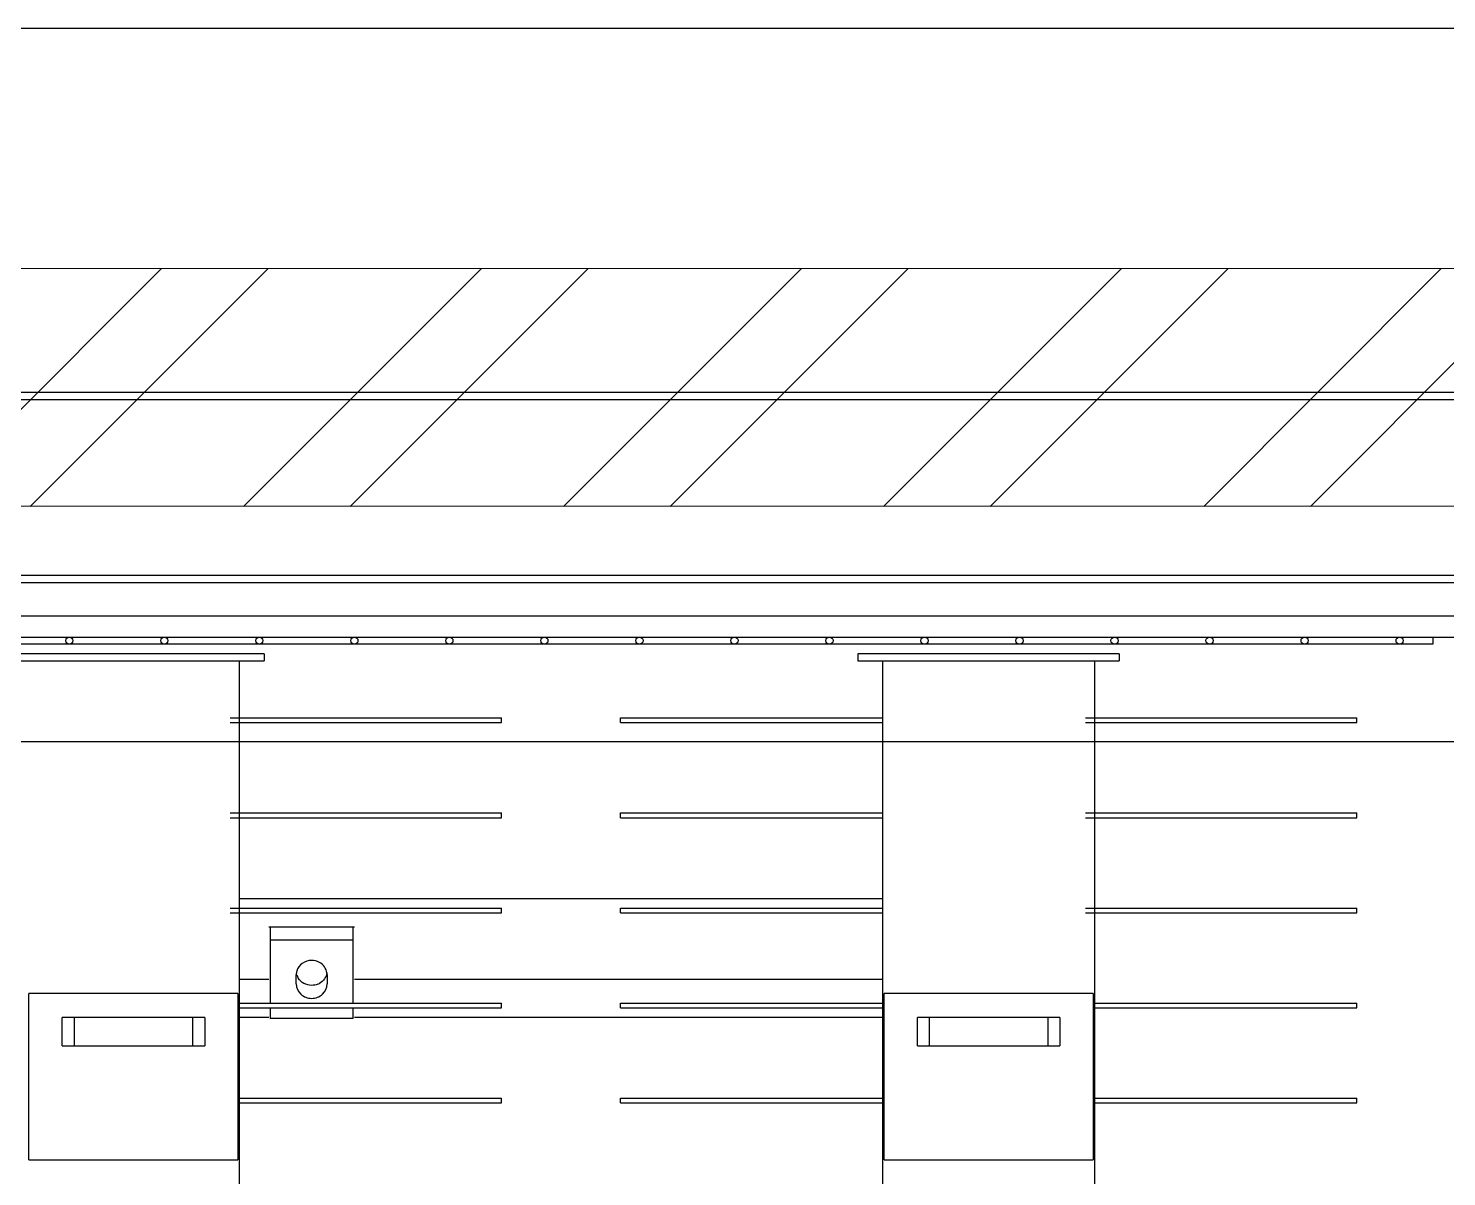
# Model space of a CAD drawing. Header units: millimetres. Extents: x 32496 to 166256, y 3504 to 23939.
# Drawn here: x 97843 to 98440, y 8375 to 8858 of the extents above; entities that cross this region are included whole.
import ezdxf

# ---------------------------------------------------------------- set-up
doc = ezdxf.new("R2010")
doc.units = ezdxf.units.MM
doc.layers.get('0').update_dxf_attribs({"lineweight": 35})
for name, color, linetype in [('FG-S80-40-922_5_0', 7, 'Continuous'), ('S04S0230_0', 7, 'Continuous'), ('YBM-26-03_3_MIR_0', 7, 'Continuous'), ('变压器模型_1__0', 7, 'Continuous')]:
    doc.layers.add(name, color=color, linetype=linetype)

# ---------------------------------------------------------------- blocks, each defined once
blk = doc.blocks.new('etryt5rte')
at = {"color": 2, "lineweight": -3}
for p, q in [((76194.75, -53517.2), (63702.7, -53517.2)), ((76094.75, -53617.2), (63802.7, -53619.51)), ((75994.75, -53717.2), (63902.7, -53719.51)), ((75894.64, -53817.41), (64002.7, -53817.41))]:
    blk.add_line(p, q, dxfattribs=at)
at = {"color": 2}
for p, q in [((69701.82, -53718.4), (69801.84, -53618.38)), ((69746.73, -53718.4), (69846.75, -53618.38)), ((69836.55, -53718.38), (69936.57, -53618.36)), ((69881.46, -53718.37), (69981.48, -53618.35)), ((69971.28, -53718.35), (70071.3, -53618.33)), ((70016.19, -53718.34), (70116.21, -53618.33)), ((70106.01, -53718.33), (70206.03, -53618.31)), ((70150.92, -53718.32), (70250.93, -53618.3)), ((70240.74, -53718.3), (70340.75, -53618.28)), ((70285.65, -53718.29), (70385.66, -53618.28))]:
    blk.add_line(p, q, dxfattribs=at)
blk = doc.blocks.new('gtrytrgtrr')
at = {"layer": 'FG-S80-40-922_5_0', "color": 9, "linetype": 'Continuous'}
blk.add_line((65824.26, -72465.29), (66746.76, -72465.29), dxfattribs=at)
at = {"layer": 'FG-S80-40-922_5_0', "color": 7, "linetype": 'Continuous'}
blk.add_line((65824.26, -72474.29), (66746.76, -72474.29), dxfattribs=at)
at = {"layer": 'S04S0230_0', "color": 7, "linetype": 'Continuous'}
for p, q in [((60350.26, -72371.29), (72186.26, -72371.29)), ((60350.26, -72451.29), (72186.26, -72451.29))]:
    blk.add_line(p, q, dxfattribs=at)
at = {"layer": 'S04S0230_0', "color": 9, "linetype": 'Continuous'}
for p, q in [((60350.26, -72374.29), (72186.26, -72374.29)), ((60350.26, -72448.29), (72186.26, -72448.29))]:
    blk.add_line(p, q, dxfattribs=at)
at = {"layer": 'YBM-26-03_3_MIR_0', "color": 7, "linetype": 'Continuous'}
for p, q in [((66657.26, -72474.29), (66657.26, -72477.29)), ((66657.26, -72477.29), (65908.26, -72477.29))]:
    blk.add_line(p, q, dxfattribs=at)
for centre in [(66083.26, -72475.79), (66123.26, -72475.79), (66163.26, -72475.79), (66203.26, -72475.79), (66243.26, -72475.79), (66283.26, -72475.79), (66323.26, -72475.79), (66363.26, -72475.79), (66403.26, -72475.79), (66443.26, -72475.79), (66483.26, -72475.79), (66523.26, -72475.79), (66563.26, -72475.79), (66603.26, -72475.79), (66643.26, -72475.79)]:
    blk.add_circle(centre, 1.5, dxfattribs=at)
at = {"layer": '变压器模型_1__0', "color": 6, "linetype": 'Continuous'}
for p, q in [((66165.26, -72481.29), (66055.26, -72481.29)), ((66165.26, -72481.29), (66165.26, -72484.29)), ((66415.26, -72481.29), (66415.26, -72484.29)), ((66525.26, -72481.29), (66415.26, -72481.29)), ((66525.26, -72481.29), (66525.26, -72484.29)), ((66055.26, -72484.29), (66165.26, -72484.29)), ((66154.76, -72484.29), (66154.76, -72983.29)), ((66415.26, -72484.29), (66525.26, -72484.29)), ((66425.76, -72903.85), (66425.76, -72484.29)), ((66514.76, -72484.29), (66514.76, -72856.4)), ((66151.01, -72508.29), (66265.26, -72508.29)), ((66151.01, -72510.29), (66265.26, -72510.29)), ((66265.26, -72510.29), (66265.26, -72508.29)), ((66315.26, -72510.29), (66315.26, -72508.29)), ((66315.26, -72508.29), (66425.76, -72508.29)), ((66315.26, -72510.29), (66425.76, -72510.29)), ((66511.01, -72508.29), (66625.26, -72508.29)), ((66511.01, -72510.29), (66625.26, -72510.29)), ((66625.26, -72510.29), (66625.26, -72508.29)), ((66151.01, -72548.29), (66265.26, -72548.29)), ((66151.01, -72550.29), (66265.26, -72550.29)), ((66265.26, -72550.29), (66265.26, -72548.29)), ((66315.26, -72550.29), (66315.26, -72548.29)), ((66315.26, -72548.29), (66425.76, -72548.29)), ((66315.26, -72550.29), (66425.76, -72550.29)), ((66511.01, -72548.29), (66625.26, -72548.29)), ((66511.01, -72550.29), (66625.26, -72550.29)), ((66625.26, -72550.29), (66625.26, -72548.29)), ((66151.01, -72588.29), (66265.26, -72588.29)), ((66154.76, -72584.29), (66425.76, -72584.29)), ((66265.26, -72590.29), (66265.26, -72588.29)), ((66315.26, -72590.29), (66315.26, -72588.29)), ((66315.26, -72588.29), (66425.76, -72588.29)), ((66511.01, -72588.29), (66625.26, -72588.29)), ((66625.26, -72590.29), (66625.26, -72588.29)), ((66151.01, -72590.29), (66265.26, -72590.29)), ((66315.26, -72590.29), (66425.76, -72590.29)), ((66511.01, -72590.29), (66625.26, -72590.29)), ((66203.26, -72596.29), (66167.26, -72596.29)), ((66167.76, -72596.4), (66167.76, -72628.29)), ((66202.76, -72628.29), (66202.76, -72596.4)), ((66202.76, -72601.87), (66167.76, -72601.87)), ((66178.76, -72620.2), (66178.76, -72616.44)), ((66191.76, -72616.44), (66191.76, -72620.2)), ((66066.27, -72694.29), (66066.27, -72624.29)), ((66154.26, -72624.29), (66066.27, -72624.29)), ((66154.26, -72624.29), (66154.26, -72694.29)), ((66426.27, -72694.29), (66426.27, -72624.29)), ((66514.26, -72624.29), (66426.27, -72624.29)), ((66514.26, -72624.29), (66514.26, -72694.29)), ((66154.76, -72628.29), (66265.26, -72628.29)), ((66154.76, -72630.29), (66265.26, -72630.29)), ((66167.76, -72630.29), (66167.76, -72634.76)), ((66202.76, -72634.76), (66202.76, -72630.29)), ((66265.26, -72630.29), (66265.26, -72628.29)), ((66315.26, -72630.29), (66315.26, -72628.29)), ((66315.26, -72628.29), (66425.76, -72628.29)), ((66315.26, -72630.29), (66425.76, -72630.29)), ((66514.76, -72628.29), (66625.26, -72628.29)), ((66514.76, -72630.29), (66625.26, -72630.29)), ((66625.26, -72630.29), (66625.26, -72628.29)), ((66080.26, -72646.29), (66080.26, -72634.29)), ((66140.26, -72634.29), (66080.26, -72634.29)), ((66140.26, -72634.29), (66140.26, -72646.29)), ((66167.26, -72634.29), (66154.76, -72634.29)), ((66202.76, -72634.76), (66167.76, -72634.76)), ((66425.76, -72634.29), (66203.26, -72634.29)), ((66440.26, -72646.29), (66440.26, -72634.29)), ((66500.26, -72634.29), (66440.26, -72634.29)), ((66500.26, -72634.29), (66500.26, -72646.29)), ((66080.26, -72646.29), (66140.26, -72646.29)), ((66440.26, -72646.29), (66500.26, -72646.29)), ((66154.76, -72668.29), (66265.26, -72668.29)), ((66154.76, -72670.29), (66265.26, -72670.29)), ((66265.26, -72670.29), (66265.26, -72668.29)), ((66315.26, -72670.29), (66315.26, -72668.29)), ((66315.26, -72668.29), (66425.76, -72668.29)), ((66315.26, -72670.29), (66425.76, -72670.29)), ((66514.76, -72668.29), (66625.26, -72668.29)), ((66514.76, -72670.29), (66625.26, -72670.29)), ((66625.26, -72670.29), (66625.26, -72668.29)), ((66066.27, -72694.29), (66154.26, -72694.29)), ((66426.27, -72694.29), (66514.26, -72694.29))]:
    blk.add_line(p, q, dxfattribs=at)
at = {"layer": '变压器模型_1__0', "color": 9, "linetype": 'Continuous'}
for p, q in [((66154.76, -72618.29), (66167.26, -72618.29)), ((66203.26, -72618.29), (66425.76, -72618.29)), ((66085.26, -72634.29), (66085.26, -72646.29)), ((66135.26, -72646.29), (66135.26, -72634.29)), ((66445.26, -72634.29), (66445.26, -72646.29)), ((66495.26, -72646.29), (66495.26, -72634.29))]:
    blk.add_line(p, q, dxfattribs=at)
at = {"layer": '变压器模型_1__0', "color": 6, "linetype": 'Continuous'}
for centre, radius, start, end in [((66184.41, -72616.44), 5.65, 170.96965, 179.94742), ((66184.66, -72616.48), 5.9, 163.43872, 170.98608), ((66184.75, -72614.66), 6, 196.56063, 211.51294), ((66186.11, -72616.44), 5.65, 0.05255, 9.02993), ((66185.35, -72614.15), 6.66, 291.75856, 298.44527)]:
    blk.add_arc(centre, radius, start, end, dxfattribs=at)
for points, knots in [([(66185.26, -72610.33), (66183.89, -72610.33), (66181.11, -72611.16), (66179.38, -72613.53), (66179, -72614.8)], [0, 0, 0, 0, 0.508782, 1, 1, 1, 1]), ([(66191.69, -72615.56), (66191.55, -72614.65), (66190.81, -72612.86), (66189.35, -72611.6), (66188.52, -72611.16)], [0, 0, 0, 0, 0.494196, 1, 1, 1, 1]), ([(66185.26, -72620.83), (66184.15, -72620.83), (66181.91, -72620.29), (66180.21, -72618.72), (66179.64, -72617.79)], [0, 0, 0, 0, 0.506586, 1, 1, 1, 1]), ([(66191.69, -72615.61), (66191.55, -72616.51), (66190.81, -72618.3), (66189.35, -72619.56), (66188.52, -72620.01)], [0, 0, 0, 0, 0.494196, 1, 1, 1, 1]), ([(66178.76, -72620.2), (66178.76, -72621.77), (66180.25, -72625.1), (66183.62, -72626.31), (66185.26, -72626.31)], [0, 0, 0, 0, 0.489009, 1, 1, 1, 1]), ([(66185.26, -72626.31), (66186.91, -72626.31), (66190.28, -72625.1), (66191.76, -72621.77), (66191.76, -72620.2)], [0, 0, 0, 0, 0.510988, 1, 1, 1, 1])]:
    blk.add_open_spline(points, degree=3, knots=knots, dxfattribs=at)
for points in [[(66188.52, -72611.16), (66187.54, -72610.62), (66186.38, -72610.33), (66185.26, -72610.33)], [(66187.82, -72620.34), (66187.01, -72620.66), (66186.13, -72620.83), (66185.26, -72620.83)]]:
    blk.add_open_spline(points, degree=3, dxfattribs=at)

msp = doc.modelspace()

# ---------------------------------------------------------------- block references
for name, p in [('etryt5rte', (28096.931, 62375.365)), ('gtrytrgtrr', (31776.885, 81076.369))]:
    msp.add_blockref(name, p)

doc.saveas('drawing.dxf')
